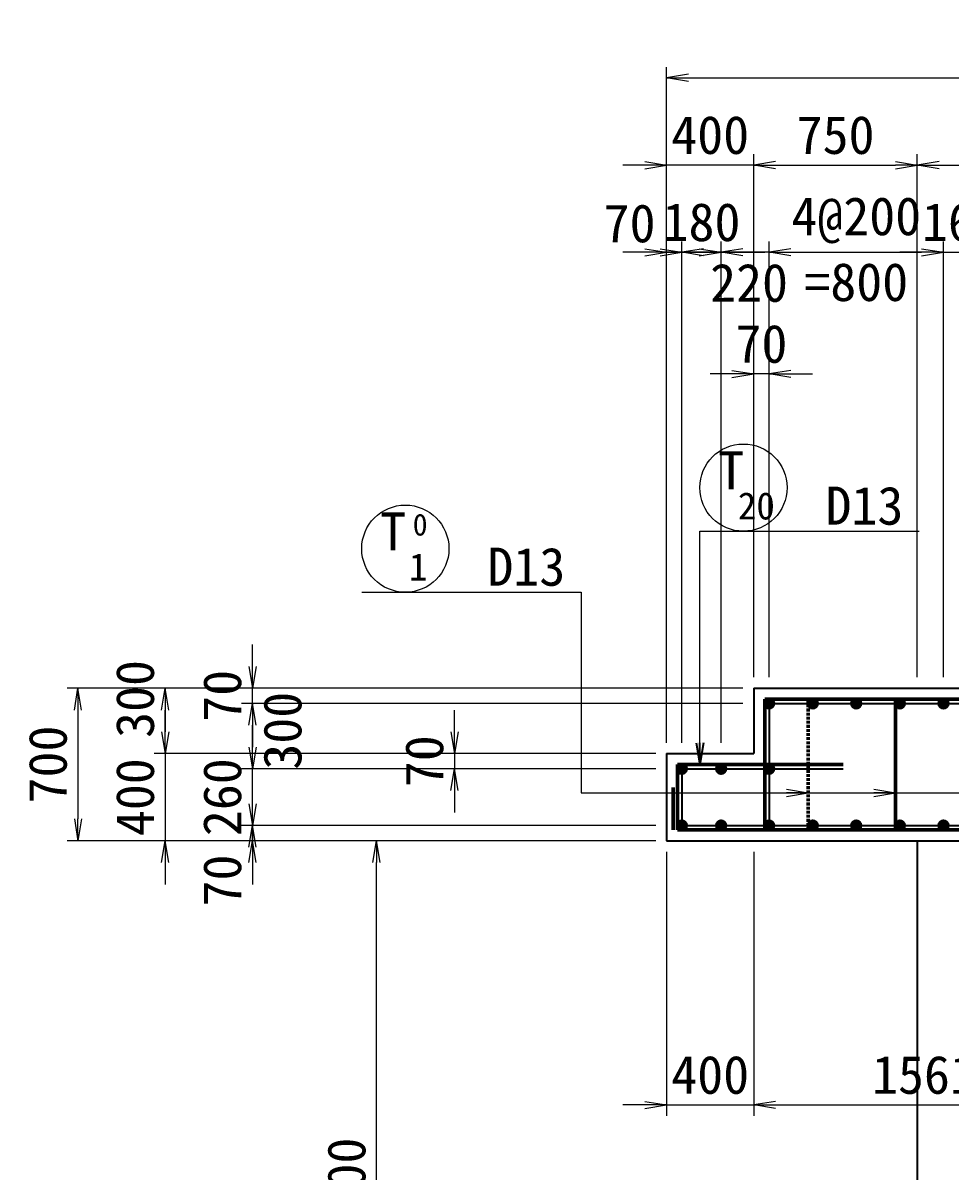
# Model space of a CAD drawing. Header units: millimetres. Extents: x 169470 to 758170, y -17820 to 11880.
# Drawn here: x 219454 to 223706, y 2768 to 8036 of the extents above; entities that cross this region are included whole.
import ezdxf
from ezdxf.enums import TextEntityAlignment as Align

# ---------------------------------------------------------------- set-up
doc = ezdxf.new("R2010")
doc.units = ezdxf.units.MM
doc.header["$LTSCALE"] = 50
doc.header["$PDSIZE"] = 300
doc.linetypes.add('DASHED2', pattern=[0.375, 0.25, -0.125])
doc.layers.get('Defpoints').update_dxf_attribs({"color": 151})
for name, color, linetype, lineweight in [('D-STR', 1, 'Continuous', 25), ('D-STR-DIM', 7, 'Continuous', 13), ('D-STR-HTXT', 7, 'Continuous', 13), ('D-STR-STR1', 2, 'Continuous', 50), ('D-STR-STR2', 6, 'Continuous', 50), ('D-STR-STR3', 4, 'Continuous', 50), ('D-STR-TXT', 7, 'Continuous', 13)]:
    doc.layers.add(name, color=color, linetype=linetype, lineweight=lineweight)
doc.styles.add('YOKO_GOTHIC', font='MS Gothic.ttf')
doc.dimstyles.new('S50', dxfattribs={"dimscale": 50, "dimtxt": 3.5, "dimasz": 2, "dimexe": 1, "dimexo": 1, "dimgap": 1, "dimtad": 1, "dimdec": 0, "dimzin": 1, "dimdsep": 46, "dimtxsty": 'YOKO_GOTHIC', "dimblk": 'OPEN', "dimcen": 0, "dimclrd": 256, "dimclre": 256, "dimclrt": 256, "dimaunit": 1, "dimadec": 3, "dimazin": 0, "dimtfac": 1, "dimtdec": 0, "dimtix": 1, "dimtmove": 2, "dimatfit": 3, "dimldrblk": 'OPEN', "dimfxl": 1, "dimlwd": -1, "dimlwe": -1, "dimarcsym": 2})

# ---------------------------------------------------------------- blocks, each defined once
blk = doc.blocks.new('0930-1')
at = {"layer": 'D-STR-STR2'}
for radius in [20, 10]:
    blk.add_circle((1654010.5, -311924.3), radius, dxfattribs=at)
blk = doc.blocks.new('_Open')
at = {"color": 0, "linetype": 'ByBlock', "lineweight": -2}
for p, q in [((-1, 0.167), (0, 0)), ((-1, -0.167), (0, 0)), ((0, 0), (-1, 0))]:
    blk.add_line(p, q, dxfattribs=at)
blk = doc.blocks.new('*D4015')
at = {"layer": 'D-STR-DIM', "transparency": 16777216}
for p, q in [((222406.1, 4733.5), (222406.1, 7833.5)), ((225606, 5033.5), (225606, 7833.5)), ((222506.1, 7783.5), (225506, 7783.5))]:
    blk.add_line(p, q, dxfattribs=at)
at = {"layer": 'Defpoints', "color": 0, "transparency": 16777216}
for p in [(225606, 7783.5), (225606, 4983.5), (222406.1, 4683.5)]:
    blk.add_point(p, dxfattribs=at)
at = {"layer": 'D-STR-DIM', "transparency": 16777216, "xscale": 100, "yscale": 100, "zscale": 100, "rotation": 180}
blk.add_blockref('_Open', (222406.1, 7783.5), dxfattribs=at)
at = {"layer": 'D-STR-DIM', "transparency": 16777216, "xscale": 100, "yscale": 100, "zscale": 100}
blk.add_blockref('_Open', (225606, 7783.5), dxfattribs=at)
at = {"layer": 'D-STR-DIM', "transparency": 16777216, "insert": (224006, 7921), "char_height": 175, "attachment_point": 5, "style": 'YOKO_GOTHIC'}
blk.add_mtext('3200', dxfattribs=at)
blk = doc.blocks.new('*D4016')
at = {"layer": 'D-STR-DIM', "transparency": 16777216}
for p, q in [((222806.1, 5033.5), (222806.1, 7433.5)), ((223556.1, 5033.5), (223556.1, 7433.5)), ((222906.1, 7383.5), (223456.1, 7383.5))]:
    blk.add_line(p, q, dxfattribs=at)
at = {"layer": 'Defpoints', "color": 0, "transparency": 16777216}
for p in [(223556.1, 7383.5), (222806.1, 4983.5), (223556.1, 4983.5)]:
    blk.add_point(p, dxfattribs=at)
at = {"layer": 'D-STR-DIM', "transparency": 16777216, "xscale": 100, "yscale": 100, "zscale": 100, "rotation": 180}
blk.add_blockref('_Open', (222806.1, 7383.5), dxfattribs=at)
at = {"layer": 'D-STR-DIM', "transparency": 16777216, "xscale": 100, "yscale": 100, "zscale": 100}
blk.add_blockref('_Open', (223556.1, 7383.5), dxfattribs=at)
at = {"layer": 'D-STR-DIM', "transparency": 16777216, "insert": (223181.1, 7521), "char_height": 175, "attachment_point": 5, "style": 'YOKO_GOTHIC'}
blk.add_mtext('750', dxfattribs=at)
blk = doc.blocks.new('*D4017')
at = {"layer": 'D-STR-DIM', "transparency": 16777216}
for p, q in [((223556.1, 5033.5), (223556.1, 7433.5)), ((224856.1, 5033.5), (224856.1, 7433.5)), ((223656.1, 7383.5), (224756.1, 7383.5))]:
    blk.add_line(p, q, dxfattribs=at)
at = {"layer": 'Defpoints', "color": 0, "transparency": 16777216}
for p in [(224856.1, 7383.5), (223556.1, 4983.5), (224856.1, 4983.5)]:
    blk.add_point(p, dxfattribs=at)
at = {"layer": 'D-STR-DIM', "transparency": 16777216, "xscale": 100, "yscale": 100, "zscale": 100, "rotation": 180}
blk.add_blockref('_Open', (223556.1, 7383.5), dxfattribs=at)
at = {"layer": 'D-STR-DIM', "transparency": 16777216, "xscale": 100, "yscale": 100, "zscale": 100}
blk.add_blockref('_Open', (224856.1, 7383.5), dxfattribs=at)
at = {"layer": 'D-STR-DIM', "transparency": 16777216, "insert": (224206.1, 7521), "char_height": 175, "attachment_point": 5, "style": 'YOKO_GOTHIC'}
blk.add_mtext('1300', dxfattribs=at)
blk = doc.blocks.new('*D4019')
at = {"layer": 'D-STR-DIM', "transparency": 16777216}
for p, q in [((222406.1, 6233.4), (222406.1, 7033.5)), ((222476.1, 4733.5), (222476.1, 7033.5)), ((222306.1, 6983.5), (222206.1, 6983.5)), ((222406.1, 6983.5), (222476.1, 6983.5)), ((222576.1, 6983.5), (222676.1, 6983.5))]:
    blk.add_line(p, q, dxfattribs=at)
at = {"layer": 'Defpoints', "color": 0, "transparency": 16777216}
for p in [(222476.1, 6983.5), (222406.1, 6183.4), (222476.1, 4683.5)]:
    blk.add_point(p, dxfattribs=at)
at = {"layer": 'D-STR-DIM', "transparency": 16777216, "xscale": 100, "yscale": 100, "zscale": 100}
blk.add_blockref('_Open', (222406.1, 6983.5), dxfattribs=at)
at = {"layer": 'D-STR-DIM', "transparency": 16777216, "xscale": 100, "yscale": 100, "zscale": 100, "rotation": 180}
blk.add_blockref('_Open', (222476.1, 6983.5), dxfattribs=at)
at = {"layer": 'D-STR-DIM', "transparency": 16777216, "insert": (222236.3, 7115.5), "char_height": 175, "attachment_point": 5, "style": 'YOKO_GOTHIC'}
blk.add_mtext('70', dxfattribs=at)
blk = doc.blocks.new('*D4020')
at = {"layer": 'D-STR-DIM', "transparency": 16777216}
for p, q in [((222476.1, 4733.5), (222476.1, 7033.5)), ((222656.2, 4733.5), (222656.2, 7033.5)), ((222376.1, 6983.5), (222276.1, 6983.5)), ((222476.1, 6983.5), (222656.2, 6983.5)), ((222756.2, 6983.5), (222856.2, 6983.5))]:
    blk.add_line(p, q, dxfattribs=at)
at = {"layer": 'Defpoints', "color": 0, "transparency": 16777216}
for p in [(222656.2, 6983.5), (222476.1, 4683.5), (222656.2, 4683.5)]:
    blk.add_point(p, dxfattribs=at)
at = {"layer": 'D-STR-DIM', "transparency": 16777216, "xscale": 100, "yscale": 100, "zscale": 100}
blk.add_blockref('_Open', (222476.1, 6983.5), dxfattribs=at)
at = {"layer": 'D-STR-DIM', "transparency": 16777216, "xscale": 100, "yscale": 100, "zscale": 100, "rotation": 180}
blk.add_blockref('_Open', (222656.2, 6983.5), dxfattribs=at)
at = {"layer": 'D-STR-DIM', "transparency": 16777216, "insert": (222566.2, 7121), "char_height": 175, "attachment_point": 5, "style": 'YOKO_GOTHIC'}
blk.add_mtext('180', dxfattribs=at)
blk = doc.blocks.new('*D4021')
at = {"layer": 'D-STR-DIM', "transparency": 16777216}
for p, q in [((222876.1, 5033.5), (222876.1, 7033.5)), ((223676.1, 5033.5), (223676.1, 7033.5)), ((222976.1, 6983.5), (223576.1, 6983.5))]:
    blk.add_line(p, q, dxfattribs=at)
at = {"layer": 'Defpoints', "color": 0, "transparency": 16777216}
for p in [(223676.1, 6983.5), (222876.1, 4983.5), (223676.1, 4983.5)]:
    blk.add_point(p, dxfattribs=at)
at = {"layer": 'D-STR-DIM', "transparency": 16777216, "xscale": 100, "yscale": 100, "zscale": 100, "rotation": 180}
blk.add_blockref('_Open', (222876.1, 6983.5), dxfattribs=at)
at = {"layer": 'D-STR-DIM', "transparency": 16777216, "xscale": 100, "yscale": 100, "zscale": 100}
blk.add_blockref('_Open', (223676.1, 6983.5), dxfattribs=at)
at = {"layer": 'D-STR-DIM', "transparency": 16777216, "char_height": 175, "attachment_point": 5, "style": 'YOKO_GOTHIC'}
for s, insert in [('4@200', (223276.1, 7130.3)), ('=800', (223276.1, 6846))]:
    blk.add_mtext(s, dxfattribs=dict(at, insert=insert))
blk = doc.blocks.new('*D4022')
at = {"layer": 'D-STR-DIM', "transparency": 16777216}
for p, q in [((223676.1, 5033.5), (223676.1, 7033.5)), ((223836.1, 5033.5), (223836.1, 7033.5)), ((223576.1, 6983.5), (223476.1, 6983.5)), ((223676.1, 6983.5), (223836.1, 6983.5)), ((223936.1, 6983.5), (224036.1, 6983.5))]:
    blk.add_line(p, q, dxfattribs=at)
at = {"layer": 'Defpoints', "color": 0, "transparency": 16777216}
for p in [(223836.1, 6983.5), (223676.1, 4983.5), (223836.1, 4983.5)]:
    blk.add_point(p, dxfattribs=at)
at = {"layer": 'D-STR-DIM', "transparency": 16777216, "xscale": 100, "yscale": 100, "zscale": 100}
blk.add_blockref('_Open', (223676.1, 6983.5), dxfattribs=at)
at = {"layer": 'D-STR-DIM', "transparency": 16777216, "xscale": 100, "yscale": 100, "zscale": 100, "rotation": 180}
blk.add_blockref('_Open', (223836.1, 6983.5), dxfattribs=at)
at = {"layer": 'D-STR-DIM', "transparency": 16777216, "insert": (223756.1, 7121), "char_height": 175, "attachment_point": 5, "style": 'YOKO_GOTHIC'}
blk.add_mtext('160', dxfattribs=at)
blk = doc.blocks.new('*D4024')
at = {"layer": 'D-STR-DIM', "transparency": 16777216}
for p, q in [((222656.2, 4733.5), (222656.2, 7033.5)), ((222876.1, 5033.5), (222876.1, 7033.5)), ((222556.2, 6983.5), (222456.2, 6983.5)), ((222876.1, 6983.5), (222656.2, 6983.5)), ((222976.1, 6983.5), (223076.1, 6983.5))]:
    blk.add_line(p, q, dxfattribs=at)
at = {"layer": 'Defpoints', "color": 0, "transparency": 16777216}
for p in [(222656.2, 6983.5), (222876.1, 4983.5), (222656.2, 4683.5)]:
    blk.add_point(p, dxfattribs=at)
at = {"layer": 'D-STR-DIM', "transparency": 16777216, "xscale": 100, "yscale": 100, "zscale": 100}
blk.add_blockref('_Open', (222656.2, 6983.5), dxfattribs=at)
at = {"layer": 'D-STR-DIM', "transparency": 16777216, "xscale": 100, "yscale": 100, "zscale": 100, "rotation": 180}
blk.add_blockref('_Open', (222876.1, 6983.5), dxfattribs=at)
at = {"layer": 'D-STR-DIM', "transparency": 16777216, "insert": (222784.3, 6842.5), "char_height": 175, "attachment_point": 5, "style": 'YOKO_GOTHIC'}
blk.add_mtext('220', dxfattribs=at)
blk = doc.blocks.new('*D4026')
at = {"layer": 'D-STR-DIM', "transparency": 16777216}
for p, q in [((222406.1, 4733.5), (222406.1, 7433.5)), ((222806.1, 5033.5), (222806.1, 7433.5)), ((222306.1, 7383.5), (222206.1, 7383.5)), ((222806.1, 7383.5), (222406.1, 7383.5)), ((222906.1, 7383.5), (223006.1, 7383.5))]:
    blk.add_line(p, q, dxfattribs=at)
at = {"layer": 'Defpoints', "color": 0, "transparency": 16777216}
for p in [(222406.1, 7383.5), (222806.1, 4983.5), (222406.1, 4683.5)]:
    blk.add_point(p, dxfattribs=at)
at = {"layer": 'D-STR-DIM', "transparency": 16777216, "xscale": 100, "yscale": 100, "zscale": 100}
blk.add_blockref('_Open', (222406.1, 7383.5), dxfattribs=at)
at = {"layer": 'D-STR-DIM', "transparency": 16777216, "xscale": 100, "yscale": 100, "zscale": 100, "rotation": 180}
blk.add_blockref('_Open', (222806.1, 7383.5), dxfattribs=at)
at = {"layer": 'D-STR-DIM', "transparency": 16777216, "insert": (222606.1, 7521), "char_height": 175, "attachment_point": 5, "style": 'YOKO_GOTHIC'}
blk.add_mtext('400', dxfattribs=at)
blk = doc.blocks.new('*D4027')
at = {"layer": 'D-STR-DIM', "transparency": 16777216}
for p, q in [((222806.1, 5033.5), (222806.1, 6475.2)), ((222876.1, 5033.5), (222876.1, 6475.2)), ((222706.1, 6425.2), (222606.1, 6425.2)), ((222876.1, 6425.2), (222806.1, 6425.2)), ((222976.1, 6425.2), (223076.1, 6425.2))]:
    blk.add_line(p, q, dxfattribs=at)
at = {"layer": 'Defpoints', "color": 0, "transparency": 16777216}
for p in [(222806.1, 6425.2), (222806.1, 4983.5), (222876.1, 4983.5)]:
    blk.add_point(p, dxfattribs=at)
at = {"layer": 'D-STR-DIM', "transparency": 16777216, "xscale": 100, "yscale": 100, "zscale": 100}
blk.add_blockref('_Open', (222806.1, 6425.2), dxfattribs=at)
at = {"layer": 'D-STR-DIM', "transparency": 16777216, "xscale": 100, "yscale": 100, "zscale": 100, "rotation": 180}
blk.add_blockref('_Open', (222876.1, 6425.2), dxfattribs=at)
at = {"layer": 'D-STR-DIM', "transparency": 16777216, "insert": (222841.1, 6562.7), "char_height": 175, "attachment_point": 5, "style": 'YOKO_GOTHIC'}
blk.add_mtext('70', dxfattribs=at)
blk = doc.blocks.new('*D4053')
at = {"layer": 'D-STR-DIM', "transparency": 16777216}
for p, q in [((222756.1, 4983.5), (219656.1, 4983.5)), ((219706.1, 4883.5), (219706.1, 4383.5)), ((222356.1, 4283.5), (219656.1, 4283.5))]:
    blk.add_line(p, q, dxfattribs=at)
at = {"layer": 'Defpoints', "color": 0, "transparency": 16777216}
for p in [(222806.1, 4983.5), (219706.1, 4283.5), (222406.1, 4283.5)]:
    blk.add_point(p, dxfattribs=at)
at = {"layer": 'D-STR-DIM', "transparency": 16777216, "xscale": 100, "yscale": 100, "zscale": 100}
for p, rotation in [((219706.1, 4983.5), 90), ((219706.1, 4283.5), 270)]:
    blk.add_blockref('_Open', p, dxfattribs=dict(at, rotation=rotation))
at = {"layer": 'D-STR-DIM', "transparency": 16777216, "insert": (219568.6, 4633.5), "char_height": 175, "attachment_point": 5, "rotation": 90, "style": 'YOKO_GOTHIC'}
blk.add_mtext('700', dxfattribs=at)
blk = doc.blocks.new('*D4054')
at = {"layer": 'D-STR-DIM', "transparency": 16777216}
for p, q in [((222756.1, 4983.5), (220056.1, 4983.5)), ((220106.1, 4883.5), (220106.1, 4783.5)), ((222356.1, 4683.5), (220056.1, 4683.5))]:
    blk.add_line(p, q, dxfattribs=at)
at = {"layer": 'Defpoints', "color": 0, "transparency": 16777216}
for p in [(222806.1, 4983.5), (220106.1, 4683.5), (222406.1, 4683.5)]:
    blk.add_point(p, dxfattribs=at)
at = {"layer": 'D-STR-DIM', "transparency": 16777216, "xscale": 100, "yscale": 100, "zscale": 100}
for p, rotation in [((220106.1, 4983.5), 90), ((220106.1, 4683.5), 270)]:
    blk.add_blockref('_Open', p, dxfattribs=dict(at, rotation=rotation))
at = {"layer": 'D-STR-DIM', "transparency": 16777216, "insert": (219968.6, 4934.3), "char_height": 175, "attachment_point": 5, "rotation": 90, "style": 'YOKO_GOTHIC'}
blk.add_mtext('300', dxfattribs=at)
blk = doc.blocks.new('*D4055')
at = {"layer": 'D-STR-DIM', "transparency": 16777216}
for p, q in [((220106.1, 4783.5), (220106.1, 4883.5)), ((222356.1, 4683.5), (220056.1, 4683.5)), ((220106.1, 4683.5), (220106.1, 4283.5)), ((222356.1, 4283.5), (220056.1, 4283.5)), ((220106.1, 4183.5), (220106.1, 4083.5))]:
    blk.add_line(p, q, dxfattribs=at)
at = {"layer": 'Defpoints', "color": 0, "transparency": 16777216}
for p in [(222406.1, 4683.5), (220106.1, 4283.5), (222406.1, 4283.5)]:
    blk.add_point(p, dxfattribs=at)
at = {"layer": 'D-STR-DIM', "transparency": 16777216, "xscale": 100, "yscale": 100, "zscale": 100}
for p, rotation in [((220106.1, 4683.5), 270), ((220106.1, 4283.5), 90)]:
    blk.add_blockref('_Open', p, dxfattribs=dict(at, rotation=rotation))
at = {"layer": 'D-STR-DIM', "transparency": 16777216, "insert": (219968.6, 4483.5), "char_height": 175, "attachment_point": 5, "rotation": 90, "style": 'YOKO_GOTHIC'}
blk.add_mtext('400', dxfattribs=at)
blk = doc.blocks.new('*D4056')
at = {"layer": 'D-STR-DIM', "transparency": 16777216}
for p, q in [((220506.1, 4453.5), (220506.1, 4553.5)), ((222356.1, 4353.5), (220456.1, 4353.5)), ((220506.1, 4283.5), (220506.1, 4353.5)), ((222356.1, 4283.5), (220456.1, 4283.5)), ((220506.1, 4183.5), (220506.1, 4083.5))]:
    blk.add_line(p, q, dxfattribs=at)
at = {"layer": 'Defpoints', "color": 0, "transparency": 16777216}
for p in [(220506.1, 4353.5), (222406.1, 4353.5), (222406.1, 4283.5)]:
    blk.add_point(p, dxfattribs=at)
at = {"layer": 'D-STR-DIM', "transparency": 16777216, "xscale": 100, "yscale": 100, "zscale": 100}
for p, rotation in [((220506.1, 4353.5), 270), ((220506.1, 4283.5), 90)]:
    blk.add_blockref('_Open', p, dxfattribs=dict(at, rotation=rotation))
at = {"layer": 'D-STR-DIM', "transparency": 16777216, "insert": (220368.6, 4101.3), "char_height": 175, "attachment_point": 5, "rotation": 90, "style": 'YOKO_GOTHIC'}
blk.add_mtext('70', dxfattribs=at)
blk = doc.blocks.new('*D4057')
at = {"layer": 'D-STR-DIM', "transparency": 16777216}
for p, q in [((220506.1, 4713.5), (220506.1, 4813.5)), ((222356.1, 4613.5), (220456.1, 4613.5)), ((220506.1, 4353.5), (220506.1, 4613.5)), ((222356.1, 4353.5), (220456.1, 4353.5)), ((220506.1, 4253.5), (220506.1, 4153.5))]:
    blk.add_line(p, q, dxfattribs=at)
at = {"layer": 'Defpoints', "color": 0, "transparency": 16777216}
for p in [(220506.1, 4613.5), (222406.1, 4613.5), (222406.1, 4353.5)]:
    blk.add_point(p, dxfattribs=at)
at = {"layer": 'D-STR-DIM', "transparency": 16777216, "xscale": 100, "yscale": 100, "zscale": 100}
for p, rotation in [((220506.1, 4613.5), 270), ((220506.1, 4353.5), 90)]:
    blk.add_blockref('_Open', p, dxfattribs=dict(at, rotation=rotation))
at = {"layer": 'D-STR-DIM', "transparency": 16777216, "insert": (220368.6, 4483.5), "char_height": 175, "attachment_point": 5, "rotation": 90, "style": 'YOKO_GOTHIC'}
blk.add_mtext('260', dxfattribs=at)
blk = doc.blocks.new('*D4058')
at = {"layer": 'D-STR-DIM', "transparency": 16777216}
for p, q in [((222756.1, 4913.5), (220456.1, 4913.5)), ((220506.1, 4713.5), (220506.1, 4813.5)), ((222356.1, 4613.5), (220456.1, 4613.5))]:
    blk.add_line(p, q, dxfattribs=at)
at = {"layer": 'Defpoints', "color": 0, "transparency": 16777216}
for p in [(220506.1, 4913.5), (222806.1, 4913.5), (222406.1, 4613.5)]:
    blk.add_point(p, dxfattribs=at)
at = {"layer": 'D-STR-DIM', "transparency": 16777216, "xscale": 100, "yscale": 100, "zscale": 100}
for p, rotation in [((220506.1, 4913.5), 90), ((220506.1, 4613.5), 270)]:
    blk.add_blockref('_Open', p, dxfattribs=dict(at, rotation=rotation))
at = {"layer": 'D-STR-DIM', "transparency": 16777216, "insert": (220645.1, 4788.5), "char_height": 175, "attachment_point": 5, "rotation": 90, "style": 'YOKO_GOTHIC'}
blk.add_mtext('300', dxfattribs=at)
blk = doc.blocks.new('*D4059')
at = {"layer": 'D-STR-DIM', "transparency": 16777216}
for p, q in [((220506.1, 5083.5), (220506.1, 5183.5)), ((222756.1, 4983.5), (220456.1, 4983.5)), ((220506.1, 4913.5), (220506.1, 4983.5)), ((222756.1, 4913.5), (220456.1, 4913.5)), ((220506.1, 4813.5), (220506.1, 4713.5))]:
    blk.add_line(p, q, dxfattribs=at)
at = {"layer": 'Defpoints', "color": 0, "transparency": 16777216}
for p in [(220506.1, 4983.5), (222806.1, 4983.5), (222806.1, 4913.5)]:
    blk.add_point(p, dxfattribs=at)
at = {"layer": 'D-STR-DIM', "transparency": 16777216, "xscale": 100, "yscale": 100, "zscale": 100}
for p, rotation in [((220506.1, 4983.5), 270), ((220506.1, 4913.5), 90)]:
    blk.add_blockref('_Open', p, dxfattribs=dict(at, rotation=rotation))
at = {"layer": 'D-STR-DIM', "transparency": 16777216, "insert": (220368.6, 4948.5), "char_height": 175, "attachment_point": 5, "rotation": 90, "style": 'YOKO_GOTHIC'}
blk.add_mtext('70', dxfattribs=at)
blk = doc.blocks.new('*D4060')
at = {"layer": 'D-STR-DIM', "transparency": 16777216}
for p, q in [((222406.1, 4233.5), (222406.1, 3021.2)), ((222806.1, 4233.5), (222806.1, 3021.2)), ((222306.1, 3071.2), (222206.1, 3071.2)), ((222406.1, 3071.2), (222806.1, 3071.2)), ((222906.1, 3071.2), (223006.1, 3071.2))]:
    blk.add_line(p, q, dxfattribs=at)
at = {"layer": 'Defpoints', "color": 0, "transparency": 16777216}
for p in [(222406.1, 4283.5), (222806.1, 4283.5), (222806.1, 3071.2)]:
    blk.add_point(p, dxfattribs=at)
at = {"layer": 'D-STR-DIM', "transparency": 16777216, "xscale": 100, "yscale": 100, "zscale": 100}
blk.add_blockref('_Open', (222406.1, 3071.2), dxfattribs=at)
at = {"layer": 'D-STR-DIM', "transparency": 16777216, "xscale": 100, "yscale": 100, "zscale": 100, "rotation": 180}
blk.add_blockref('_Open', (222806.1, 3071.2), dxfattribs=at)
at = {"layer": 'D-STR-DIM', "transparency": 16777216, "insert": (222606.1, 3208.7), "char_height": 175, "attachment_point": 5, "style": 'YOKO_GOTHIC'}
blk.add_mtext('400', dxfattribs=at)
blk = doc.blocks.new('*D4061')
at = {"layer": 'D-STR-DIM', "transparency": 16777216}
for p, q in [((222806.1, 4233.5), (222806.1, 3021.2)), ((224367.1, 4233.5), (224367.1, 3021.2)), ((222906.1, 3071.2), (224267.1, 3071.2))]:
    blk.add_line(p, q, dxfattribs=at)
at = {"layer": 'Defpoints', "color": 0, "transparency": 16777216}
for p in [(222806.1, 4283.5), (224367.1, 4283.5), (224367.1, 3071.2)]:
    blk.add_point(p, dxfattribs=at)
at = {"layer": 'D-STR-DIM', "transparency": 16777216, "xscale": 100, "yscale": 100, "zscale": 100, "rotation": 180}
blk.add_blockref('_Open', (222806.1, 3071.2), dxfattribs=at)
at = {"layer": 'D-STR-DIM', "transparency": 16777216, "xscale": 100, "yscale": 100, "zscale": 100}
blk.add_blockref('_Open', (224367.1, 3071.2), dxfattribs=at)
at = {"layer": 'D-STR-DIM', "transparency": 16777216, "insert": (223586.6, 3208.7), "char_height": 175, "attachment_point": 5, "style": 'YOKO_GOTHIC'}
blk.add_mtext('1561', dxfattribs=at)
blk = doc.blocks.new('*D4595')
at = {"layer": 'D-STR-DIM', "transparency": 16777216}
for p, q in [((222356.1, 4283.5), (221026, 4283.5)), ((221076, 1183.5), (221076, 4183.5)), ((223506.1, 1083.5), (221026, 1083.5))]:
    blk.add_line(p, q, dxfattribs=at)
at = {"layer": 'Defpoints', "color": 0, "transparency": 16777216}
for p in [(221076, 4283.5), (222406.1, 4283.5), (223556.1, 1083.5)]:
    blk.add_point(p, dxfattribs=at)
at = {"layer": 'D-STR-DIM', "transparency": 16777216, "xscale": 100, "yscale": 100, "zscale": 100}
for p, rotation in [((221076, 4283.5), 90), ((221076, 1083.5), 270)]:
    blk.add_blockref('_Open', p, dxfattribs=dict(at, rotation=rotation))
at = {"layer": 'D-STR-DIM', "transparency": 16777216, "insert": (220938.5, 2683.5), "char_height": 175, "attachment_point": 5, "rotation": 90, "style": 'YOKO_GOTHIC'}
blk.add_mtext('3200', dxfattribs=at)
blk = doc.blocks.new('*D3857')
at = {"layer": 'D-STR-DIM', "transparency": 16777216}
for p, q in [((221433, 4783.5), (221433, 4883.5)), ((222356.1, 4683.5), (221383, 4683.5)), ((221433, 4683.5), (221433, 4613.5)), ((222356.1, 4613.5), (221383, 4613.5)), ((221433, 4513.5), (221433, 4413.5))]:
    blk.add_line(p, q, dxfattribs=at)
at = {"layer": 'Defpoints', "color": 0, "transparency": 16777216}
for p in [(222406.1, 4683.5), (221433, 4613.5), (222406.1, 4613.5)]:
    blk.add_point(p, dxfattribs=at)
at = {"layer": 'D-STR-DIM', "transparency": 16777216, "xscale": 100, "yscale": 100, "zscale": 100}
for p, rotation in [((221433, 4683.5), 270), ((221433, 4613.5), 90)]:
    blk.add_blockref('_Open', p, dxfattribs=dict(at, rotation=rotation))
at = {"layer": 'D-STR-DIM', "transparency": 16777216, "insert": (221295.5, 4648.5), "char_height": 175, "attachment_point": 5, "rotation": 90, "style": 'YOKO_GOTHIC'}
blk.add_mtext('70', dxfattribs=at)

msp = doc.modelspace()

# ---------------------------------------------------------------- linework, layer by layer
at = {"layer": 'D-STR'}
for p, q in [((222806.11, 4983.49), (225606.11, 4983.49)), ((222806.11, 4983.49), (222806.11, 4683.49)), ((222406.11, 4683.49), (222406.11, 4283.49)), ((222406.11, 4683.49), (222806.11, 4683.49)), ((222406.11, 4283.49), (225606.11, 4283.49)), ((223556.11, 4283.49), (223556.11, 1083.49))]:
    msp.add_line(p, q, dxfattribs=at)
at = {"layer": 'D-STR-HTXT'}
for p, q in [((222558.41, 5703.83), (223564.97, 5703.83)), ((221007.59, 5423.71), (222014.15, 5423.71)), ((222014.15, 5423.71), (222014.15, 4503.42)), ((222014.15, 4503.42), (225116.23, 4503.42))]:
    msp.add_line(p, q, dxfattribs=at)
for centre in [(222758.41, 5903.83), (221207.59, 5623.71)]:
    msp.add_circle(centre, 200, dxfattribs=at)
at = {"layer": 'D-STR-STR1'}
for p, q in [((222856.11, 4933.49), (225556.11, 4933.49)), ((222856.11, 4933.49), (222856.11, 4333.49)), ((222456.11, 4633.49), (222456.11, 4333.49)), ((223216.23, 4633.49), (222456.11, 4633.49)), ((222436.11, 4528.49), (222436.11, 4333.49)), ((222456.11, 4333.49), (225556.11, 4333.49))]:
    msp.add_line(p, q, dxfattribs=at)
at = {"layer": 'D-STR-STR3', "linetype": 'DASHED2'}
msp.add_line((223056.23, 4333.49), (223056.23, 4933.49), dxfattribs=at)
at = {"layer": 'D-STR-STR3'}
msp.add_line((223456.23, 4333.49), (223456.23, 4933.49), dxfattribs=at)
at = {"layer": 'Defpoints'}
for p, q in [((222876.11, 4913.49), (225536.11, 4913.49)), ((222876.11, 4913.49), (222876.11, 4353.49)), ((222476.11, 4613.49), (222476.11, 4353.49)), ((222476.11, 4613.49), (223216.23, 4613.49)), ((222476.11, 4353.49), (225536.11, 4353.49))]:
    msp.add_line(p, q, dxfattribs=at)

# ---------------------------------------------------------------- block references
at = {"layer": 'D-STR-HTXT', "xscale": 100, "yscale": 100, "zscale": 100}
for p in [(223056.23, 4503.42), (223456.23, 4503.42)]:
    msp.add_blockref('_Open', p, dxfattribs=at)
at = {"layer": 'D-STR-STR2', "xscale": -1, "rotation": 180}
for p in [(-1431134.37, -307010.81), (-1430934.25, -307010.81), (-1430734.25, -307010.81), (-1430534.25, -307010.81), (-1430334.25, -307010.81), (-1431534.37, -307310.81), (-1431354.25, -307310.81), (-1431134.37, -307310.81), (-1431534.37, -307570.81), (-1431354.25, -307570.81), (-1431134.37, -307570.81), (-1430934.25, -307570.81), (-1430734.25, -307570.81), (-1430534.25, -307570.81), (-1430334.25, -307570.81)]:
    msp.add_blockref('0930-1', p, dxfattribs=at)

# ---------------------------------------------------------------- texts
at = {"layer": 'D-STR-TXT', "style": 'YOKO_GOTHIC'}
for s, height, p in [('T', 175, (222702.13, 5895.52)), ('20', 125, (222817.8, 5757.71)), ('T', 175, (221151.31, 5615.4)), ('0', 100, (221275.71, 5683.9)), ('1', 125, (221266.97, 5477.59))]:
    msp.add_text(s, height=height, dxfattribs=at).set_placement(p, align=Align.CENTER)
for p in [(223134.93, 5733.83), (221584.11, 5453.71)]:
    msp.add_text('D13', height=175, dxfattribs=at).set_placement(p)

# ---------------------------------------------------------------- dimensions: what is measured, and where the dimension line sits
at = {"layer": 'D-STR-DIM'}
for base, p1, p2, angle, picture, middle in [((225605.99, 7783.49), (222406.11, 4683.49), (225605.99, 4983.49), 180, '*D4015', (224006.05, 7920.99)), ((222406.11, 7383.49), (222806.11, 4983.49), (222406.11, 4683.49), 180, '*D4026', (222606.11, 7520.99)), ((223556.11, 7383.49), (222806.11, 4983.49), (223556.11, 4983.49), 180, '*D4016', (223181.11, 7520.99)), ((224856.11, 7383.49), (223556.11, 4983.49), (224856.11, 4983.49), 180, '*D4017', (224206.11, 7520.99)), ((222656.23, 6983.49), (222476.11, 4683.49), (222656.23, 4683.49), 180, '*D4020', (222566.17, 7120.99)), ((223836.11, 6983.49), (223676.11, 4983.49), (223836.11, 4983.49), 180, '*D4022', (223756.11, 7120.99)), ((222806.11, 6425.16), (222876.11, 4983.49), (222806.11, 4983.49), 180, '*D4027', (222841.11, 6562.66)), ((220506.11, 4983.49), (222806.11, 4913.49), (222806.11, 4983.49), 90, '*D4059', (220368.61, 4948.49)), ((219706.11, 4283.49), (222806.11, 4983.49), (222406.11, 4283.49), 90, '*D4053', (219568.61, 4633.49)), ((220106.11, 4283.49), (222406.11, 4683.49), (222406.11, 4283.49), 90, '*D4055', (219968.61, 4483.49)), ((221433, 4613.49), (222406.11, 4683.49), (222406.11, 4613.49), 90, '*D3857', (221295.5, 4648.49)), ((220506.11, 4613.49), (222406.11, 4353.49), (222406.11, 4613.49), 90, '*D4057', (220368.61, 4483.49)), ((221076.03, 4283.49), (223556.11, 1083.49), (222406.11, 4283.49), 90, '*D4595', (220938.53, 2683.49))]:
    dim = msp.add_linear_dim(base=base, p1=p1, p2=p2, angle=angle, dimstyle='S50', dxfattribs=at)
    dim.commit()
    dim.dimension.update_dxf_attribs({"geometry": picture, "text_midpoint": middle})
for base, p1, p2, angle, picture, middle in [((222476.11, 6983.49), (222406.11, 6183.39), (222476.11, 4683.49), 180, '*D4019', (222236.25, 7115.49)), ((222656.23, 6983.49), (222876.11, 4983.49), (222656.23, 4683.49), 180, '*D4024', (222784.25, 6842.49)), ((220106.11, 4683.49), (222806.11, 4983.49), (222406.11, 4683.49), 90, '*D4054', (219968.61, 4934.29)), ((220506.11, 4913.49), (222406.11, 4613.49), (222806.11, 4913.49), 90, '*D4058', (220645.08, 4788.49)), ((220506.11, 4353.49), (222406.11, 4283.49), (222406.11, 4353.49), 90, '*D4056', (220368.61, 4101.26))]:
    dim = msp.add_linear_dim(base=base, p1=p1, p2=p2, angle=angle, dimstyle='S50', dxfattribs=at)
    dim.commit()
    dim.dimension.update_dxf_attribs({"geometry": picture, "text_midpoint": middle, "dimtype": 160})
dim = msp.add_linear_dim(base=(223676.11, 6983.49), p1=(222876.11, 4983.49), p2=(223676.11, 4983.49), angle=180, text='4@200\\X=<>', dimstyle='S50', dxfattribs=at)
dim.commit()
dim.dimension.update_dxf_attribs({"geometry": '*D4021', "text_midpoint": (223276.11, 6983.49)})
for base, p1, p2, picture, middle in [((222806.11, 3071.2), (222406.11, 4283.49), (222806.11, 4283.49), '*D4060', (222606.11, 3208.7)), ((224367.11, 3071.2), (222806.11, 4283.49), (224367.11, 4283.49), '*D4061', (223586.61, 3208.7))]:
    dim = msp.add_linear_dim(base=base, p1=p1, p2=p2, dimstyle='S50', dxfattribs=at)
    dim.commit()
    dim.dimension.update_dxf_attribs({"geometry": picture, "text_midpoint": middle})

# ---------------------------------------------------------------- leaders
at = {"layer": 'D-STR-HTXT'}
msp.add_leader([(222558.41, 4633.49), (222558.41, 5703.83)], dimstyle='S50', dxfattribs=at)

doc.saveas('drawing.dxf')
